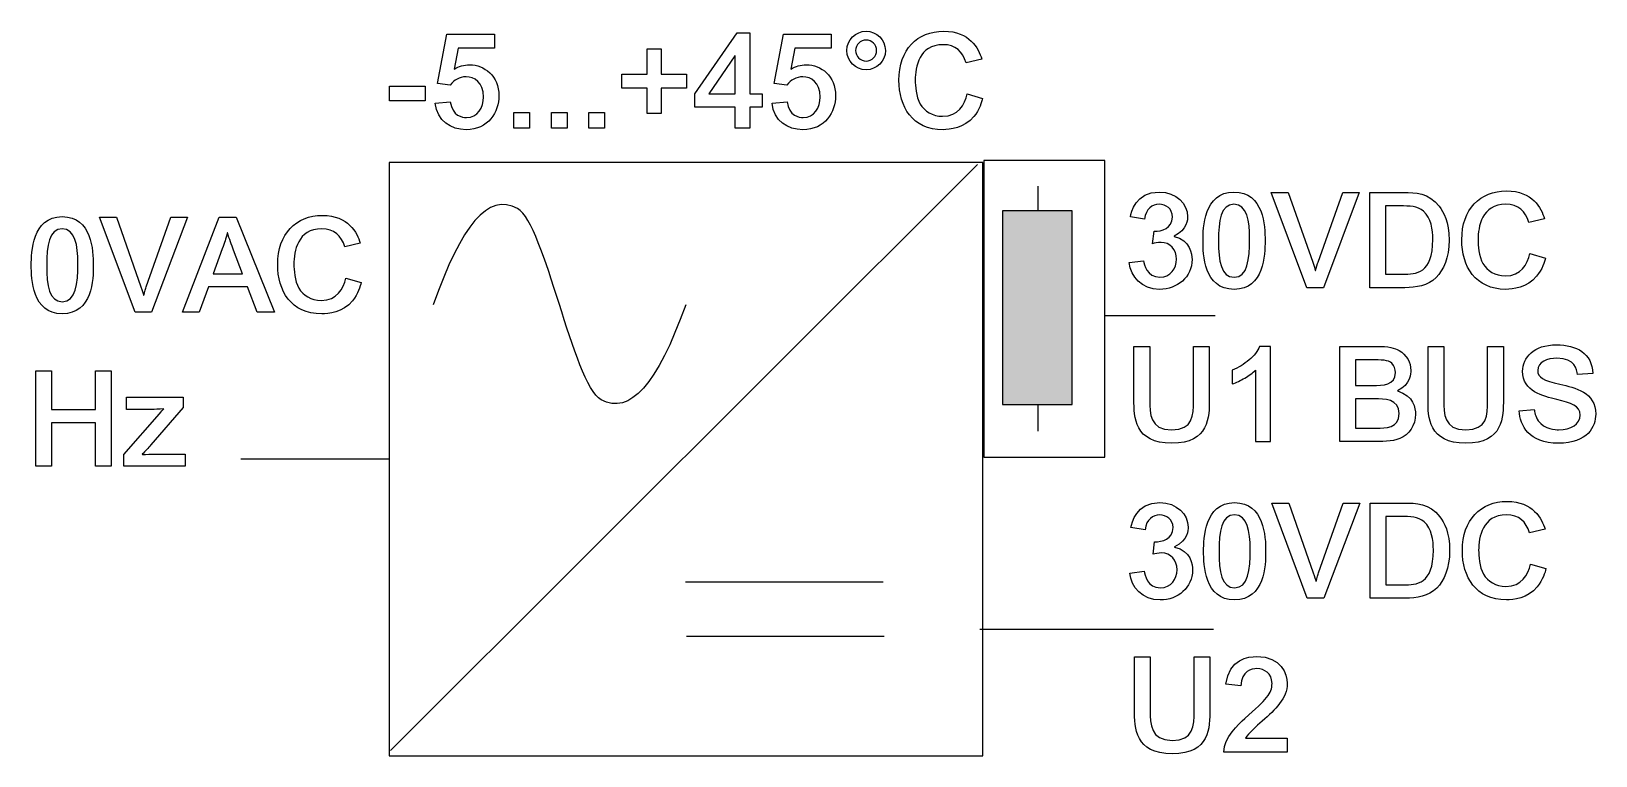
# Model space of a CAD drawing. Header units: millimetres. Extents: x 2151 to 5908, y -441 to 3322.
# Drawn here: x 3244.79 to 3269.67, y 2075.24 to 2086.77 of the extents above; entities that cross this region are included whole.
import ezdxf

# ---------------------------------------------------------------- set-up
doc = ezdxf.new("R2010")
doc.units = ezdxf.units.MM
doc.layers.add('Beschriftung', color=7, linetype='Continuous')

# ---------------------------------------------------------------- blocks, each defined once
blk = doc.blocks.new('STC-0960.01')
at = {"layer": 'Beschriftung'}
h = blk.add_hatch(color=256, dxfattribs=at)
h.dxf.hatch_style = 1
edge = h.paths.add_edge_path()
edge.add_spline(control_points=[(58.218, 48.3), (58.218, 48.3), (58.218, 45.214), (58.218, 45.214), (58.218, 45.214), (58.218, 45.214), (59.325, 45.214), (59.325, 45.214)], knot_values=[0.4, 0.4, 0.4, 0.4, 0.799994, 0.799994, 0.799994, 0.800094, 0.999994, 0.999994, 0.999994, 0.999994], degree=3, periodic=0)
edge.add_spline(control_points=[(59.325, 45.214), (59.325, 45.214), (59.325, 48.3), (59.325, 48.3)], knot_values=[0.2, 0.2, 0.2, 0.2, 0.399998, 0.399998, 0.399998, 0.399998], degree=3, periodic=0)
edge.add_spline(control_points=[(59.325, 48.3), (59.325, 48.3), (58.218, 48.3), (58.218, 48.3)], knot_values=[0.000002, 0.000002, 0.000002, 0.000002, 0.199998, 0.199998, 0.199998, 0.199998], degree=3, periodic=0)
for points, knots in [([(49.199, 50.009), (49.231, 49.731), (49.447, 49.589), (49.688, 49.589), (49.688, 49.589), (50.043, 49.589), (50.211, 49.873), (50.211, 50.127), (50.211, 50.127), (50.211, 50.445), (49.978, 50.622), (49.745, 50.622), (49.745, 50.622), (49.654, 50.622), (49.576, 50.599), (49.497, 50.55), (49.497, 50.55), (49.497, 50.55), (49.563, 50.887), (49.563, 50.887), (49.563, 50.887), (49.563, 50.887), (50.141, 50.887), (50.141, 50.887), (50.141, 50.887), (50.141, 50.887), (50.141, 51.109), (50.141, 51.109), (50.141, 51.109), (50.141, 51.109), (49.381, 51.109), (49.381, 51.109), (49.381, 51.109), (49.381, 51.109), (49.233, 50.326), (49.233, 50.326), (49.233, 50.326), (49.233, 50.326), (49.436, 50.299), (49.436, 50.299), (49.436, 50.299), (49.497, 50.381), (49.584, 50.43), (49.688, 50.43), (49.688, 50.43), (49.821, 50.43), (49.965, 50.345), (49.965, 50.108), (49.965, 50.108), (49.965, 49.945), (49.874, 49.782), (49.694, 49.782), (49.694, 49.782), (49.631, 49.782), (49.47, 49.808), (49.438, 50.032), (49.438, 50.032), (49.438, 50.032), (49.199, 50.009), (49.199, 50.009)], [0, 0, 0, 0, 0.0625, 0.0625, 0.0625, 0.0625, 0.125, 0.125, 0.125, 0.125, 0.1875, 0.1875, 0.1875, 0.1875, 0.25, 0.25, 0.25, 0.25, 0.3125, 0.3125, 0.3125, 0.3125, 0.375, 0.375, 0.375, 0.375, 0.4375, 0.4375, 0.4375, 0.4375, 0.5, 0.5, 0.5, 0.5, 0.5625, 0.5625, 0.5625, 0.5625, 0.625, 0.625, 0.625, 0.625, 0.6875, 0.6875, 0.6875, 0.6875, 0.75, 0.75, 0.75, 0.75, 0.8125, 0.8125, 0.8125, 0.8125, 0.875, 0.875, 0.875, 0.875, 1, 1, 1, 1]), ([(53.966, 49.615), (53.966, 49.615), (54.201, 49.615), (54.201, 49.615), (54.201, 49.615), (54.201, 49.615), (54.201, 49.947), (54.201, 49.947), (54.201, 49.947), (54.201, 49.947), (54.395, 49.947), (54.395, 49.947), (54.395, 49.947), (54.395, 49.947), (54.395, 50.161), (54.395, 50.161), (54.395, 50.161), (54.395, 50.161), (54.201, 50.161), (54.201, 50.161), (54.201, 50.161), (54.201, 50.161), (54.201, 51.131), (54.201, 51.131), (54.201, 51.131), (54.201, 51.131), (54.002, 51.131), (54.002, 51.131), (54.002, 51.131), (54.002, 51.131), (53.326, 50.161), (53.326, 50.161), (53.326, 50.161), (53.326, 50.161), (53.326, 49.947), (53.326, 49.947), (53.326, 49.947), (53.326, 49.947), (53.966, 49.947), (53.966, 49.947), (53.966, 49.947), (53.966, 49.947), (53.966, 49.615), (53.966, 49.615)], [0, 0, 0, 0, 0.083333, 0.083333, 0.083333, 0.083333, 0.166667, 0.166667, 0.166667, 0.166667, 0.25, 0.25, 0.25, 0.25, 0.333333, 0.333333, 0.333333, 0.333333, 0.416667, 0.416667, 0.416667, 0.416667, 0.5, 0.5, 0.5, 0.5, 0.583333, 0.583333, 0.583333, 0.583333, 0.666667, 0.666667, 0.666667, 0.666667, 0.75, 0.75, 0.75, 0.75, 0.833333, 0.833333, 0.833333, 0.833333, 1, 1, 1, 1]), ([(54.554, 50.009), (54.586, 49.731), (54.802, 49.589), (55.043, 49.589), (55.043, 49.589), (55.399, 49.589), (55.566, 49.873), (55.566, 50.127), (55.566, 50.127), (55.566, 50.445), (55.333, 50.622), (55.1, 50.622), (55.1, 50.622), (55.009, 50.622), (54.931, 50.599), (54.853, 50.55), (54.853, 50.55), (54.853, 50.55), (54.918, 50.887), (54.918, 50.887), (54.918, 50.887), (54.918, 50.887), (55.496, 50.887), (55.496, 50.887), (55.496, 50.887), (55.496, 50.887), (55.496, 51.109), (55.496, 51.109), (55.496, 51.109), (55.496, 51.109), (54.736, 51.109), (54.736, 51.109), (54.736, 51.109), (54.736, 51.109), (54.588, 50.326), (54.588, 50.326), (54.588, 50.326), (54.588, 50.326), (54.791, 50.299), (54.791, 50.299), (54.791, 50.299), (54.853, 50.381), (54.939, 50.43), (55.043, 50.43), (55.043, 50.43), (55.176, 50.43), (55.32, 50.345), (55.32, 50.108), (55.32, 50.108), (55.32, 49.945), (55.229, 49.782), (55.049, 49.782), (55.049, 49.782), (54.986, 49.782), (54.825, 49.808), (54.793, 50.032), (54.793, 50.032), (54.793, 50.032), (54.554, 50.009), (54.554, 50.009)], [0, 0, 0, 0, 0.0625, 0.0625, 0.0625, 0.0625, 0.125, 0.125, 0.125, 0.125, 0.1875, 0.1875, 0.1875, 0.1875, 0.25, 0.25, 0.25, 0.25, 0.3125, 0.3125, 0.3125, 0.3125, 0.375, 0.375, 0.375, 0.375, 0.4375, 0.4375, 0.4375, 0.4375, 0.5, 0.5, 0.5, 0.5, 0.5625, 0.5625, 0.5625, 0.5625, 0.625, 0.625, 0.625, 0.625, 0.6875, 0.6875, 0.6875, 0.6875, 0.75, 0.75, 0.75, 0.75, 0.8125, 0.8125, 0.8125, 0.8125, 0.875, 0.875, 0.875, 0.875, 1, 1, 1, 1]), ([(56.051, 51.156), (55.883, 51.156), (55.744, 51.02), (55.744, 50.849), (55.744, 50.849), (55.744, 50.68), (55.881, 50.542), (56.051, 50.542), (56.051, 50.542), (56.22, 50.542), (56.357, 50.68), (56.357, 50.849), (56.357, 50.849), (56.357, 51.02), (56.218, 51.156), (56.051, 51.156)], [0, 0, 0, 0, 0.2, 0.2, 0.2, 0.2, 0.4, 0.4, 0.4, 0.4, 0.6, 0.6, 0.6, 0.6, 1, 1, 1, 1]), ([(56.051, 51.016), (56.142, 51.016), (56.218, 50.942), (56.218, 50.849), (56.218, 50.849), (56.218, 50.758), (56.144, 50.682), (56.051, 50.682), (56.051, 50.682), (55.957, 50.682), (55.883, 50.758), (55.883, 50.849), (55.883, 50.849), (55.883, 50.942), (55.96, 51.016), (56.051, 51.016)], [0, 0, 0, 0, 0.2, 0.2, 0.2, 0.2, 0.4, 0.4, 0.4, 0.4, 0.6, 0.6, 0.6, 0.6, 1, 1, 1, 1]), ([(57.888, 50.713), (57.837, 50.883), (57.699, 51.156), (57.285, 51.156), (57.285, 51.156), (56.865, 51.156), (56.573, 50.866), (56.573, 50.375), (56.573, 50.375), (56.573, 49.956), (56.785, 49.589), (57.274, 49.589), (57.274, 49.589), (57.378, 49.589), (57.613, 49.613), (57.763, 49.797), (57.763, 49.797), (57.854, 49.907), (57.888, 50.03), (57.903, 50.087), (57.903, 50.087), (57.903, 50.087), (57.657, 50.159), (57.657, 50.159), (57.657, 50.159), (57.619, 49.988), (57.515, 49.803), (57.266, 49.803), (57.266, 49.803), (57.103, 49.803), (56.978, 49.884), (56.91, 49.998), (56.91, 49.998), (56.842, 50.117), (56.832, 50.292), (56.832, 50.379), (56.832, 50.379), (56.832, 50.584), (56.889, 50.942), (57.274, 50.942), (57.274, 50.942), (57.473, 50.942), (57.587, 50.832), (57.64, 50.654), (57.64, 50.654), (57.64, 50.654), (57.888, 50.713), (57.888, 50.713)], [0, 0, 0, 0, 0.076923, 0.076923, 0.076923, 0.076923, 0.153846, 0.153846, 0.153846, 0.153846, 0.230769, 0.230769, 0.230769, 0.230769, 0.307692, 0.307692, 0.307692, 0.307692, 0.384615, 0.384615, 0.384615, 0.384615, 0.461538, 0.461538, 0.461538, 0.461538, 0.538462, 0.538462, 0.538462, 0.538462, 0.615385, 0.615385, 0.615385, 0.615385, 0.692308, 0.692308, 0.692308, 0.692308, 0.769231, 0.769231, 0.769231, 0.769231, 0.846154, 0.846154, 0.846154, 0.846154, 1, 1, 1, 1]), ([(52.569, 49.848), (52.569, 49.848), (52.789, 49.848), (52.789, 49.848), (52.789, 49.848), (52.789, 49.848), (52.789, 50.252), (52.789, 50.252), (52.789, 50.252), (52.789, 50.252), (53.193, 50.252), (53.193, 50.252), (53.193, 50.252), (53.193, 50.252), (53.193, 50.472), (53.193, 50.472), (53.193, 50.472), (53.193, 50.472), (52.789, 50.472), (52.789, 50.472), (52.789, 50.472), (52.789, 50.472), (52.789, 50.876), (52.789, 50.876), (52.789, 50.876), (52.789, 50.876), (52.569, 50.876), (52.569, 50.876), (52.569, 50.876), (52.569, 50.876), (52.569, 50.472), (52.569, 50.472), (52.569, 50.472), (52.569, 50.472), (52.164, 50.472), (52.164, 50.472), (52.164, 50.472), (52.164, 50.472), (52.164, 50.252), (52.164, 50.252), (52.164, 50.252), (52.164, 50.252), (52.569, 50.252), (52.569, 50.252), (52.569, 50.252), (52.569, 50.252), (52.569, 49.848), (52.569, 49.848)], [0, 0, 0, 0, 0.076923, 0.076923, 0.076923, 0.076923, 0.153846, 0.153846, 0.153846, 0.153846, 0.230769, 0.230769, 0.230769, 0.230769, 0.307692, 0.307692, 0.307692, 0.307692, 0.384615, 0.384615, 0.384615, 0.384615, 0.461538, 0.461538, 0.461538, 0.461538, 0.538462, 0.538462, 0.538462, 0.538462, 0.615385, 0.615385, 0.615385, 0.615385, 0.692308, 0.692308, 0.692308, 0.692308, 0.769231, 0.769231, 0.769231, 0.769231, 0.846154, 0.846154, 0.846154, 0.846154, 1, 1, 1, 1]), ([(53.551, 50.161), (53.551, 50.161), (53.961, 50.763), (53.961, 50.763), (53.961, 50.763), (53.961, 50.763), (53.966, 50.763), (53.966, 50.763), (53.966, 50.763), (53.966, 50.763), (53.966, 50.161), (53.966, 50.161), (53.966, 50.161), (53.966, 50.161), (53.551, 50.161), (53.551, 50.161)], [0, 0, 0, 0, 0.2, 0.2, 0.2, 0.2, 0.4, 0.4, 0.4, 0.4, 0.6, 0.6, 0.6, 0.6, 1, 1, 1, 1]), ([(48.471, 50.047), (48.471, 50.047), (49.04, 50.047), (49.04, 50.047), (49.04, 50.047), (49.04, 50.047), (49.04, 50.282), (49.04, 50.282), (49.04, 50.282), (49.04, 50.282), (48.471, 50.282), (48.471, 50.282), (48.471, 50.282), (48.471, 50.282), (48.471, 50.047), (48.471, 50.047)], [0, 0, 0, 0, 0.2, 0.2, 0.2, 0.2, 0.4, 0.4, 0.4, 0.4, 0.6, 0.6, 0.6, 0.6, 1, 1, 1, 1]), ([(50.45, 49.615), (50.45, 49.615), (50.7, 49.615), (50.7, 49.615), (50.7, 49.615), (50.7, 49.615), (50.7, 49.865), (50.7, 49.865), (50.7, 49.865), (50.7, 49.865), (50.45, 49.865), (50.45, 49.865), (50.45, 49.865), (50.45, 49.865), (50.45, 49.615), (50.45, 49.615)], [0, 0, 0, 0, 0.2, 0.2, 0.2, 0.2, 0.4, 0.4, 0.4, 0.4, 0.6, 0.6, 0.6, 0.6, 1, 1, 1, 1]), ([(51.045, 49.615), (51.045, 49.615), (51.294, 49.615), (51.294, 49.615), (51.294, 49.615), (51.294, 49.615), (51.294, 49.865), (51.294, 49.865), (51.294, 49.865), (51.294, 49.865), (51.045, 49.865), (51.045, 49.865), (51.045, 49.865), (51.045, 49.865), (51.045, 49.615), (51.045, 49.615)], [0, 0, 0, 0, 0.2, 0.2, 0.2, 0.2, 0.4, 0.4, 0.4, 0.4, 0.6, 0.6, 0.6, 0.6, 1, 1, 1, 1]), ([(51.639, 49.615), (51.639, 49.615), (51.889, 49.615), (51.889, 49.615), (51.889, 49.615), (51.889, 49.615), (51.889, 49.865), (51.889, 49.865), (51.889, 49.865), (51.889, 49.865), (51.639, 49.865), (51.639, 49.865), (51.639, 49.865), (51.639, 49.865), (51.639, 49.615), (51.639, 49.615)], [0, 0, 0, 0, 0.2, 0.2, 0.2, 0.2, 0.4, 0.4, 0.4, 0.4, 0.6, 0.6, 0.6, 0.6, 1, 1, 1, 1]), ([(48.468, 49.067), (48.468, 49.067), (57.907, 49.067), (57.907, 49.067), (57.907, 49.067), (57.907, 49.067), (57.907, 39.628), (57.907, 39.628), (57.907, 39.628), (57.907, 39.628), (48.468, 39.628), (48.468, 39.628), (48.468, 39.628), (48.468, 39.628), (48.468, 49.067), (48.468, 49.067)], [0, 0, 0, 0, 0.2, 0.2, 0.2, 0.2, 0.4, 0.4, 0.4, 0.4, 0.6, 0.6, 0.6, 0.6, 1, 1, 1, 1]), ([(57.924, 49.1), (57.924, 49.1), (59.848, 49.1), (59.848, 49.1), (59.848, 49.1), (59.848, 49.1), (59.848, 44.38), (59.848, 44.38), (59.848, 44.38), (59.848, 44.38), (57.924, 44.38), (57.924, 44.38), (57.924, 44.38), (57.924, 44.38), (57.924, 49.1), (57.924, 49.1)], [0, 0, 0, 0, 0.2, 0.2, 0.2, 0.2, 0.4, 0.4, 0.4, 0.4, 0.6, 0.6, 0.6, 0.6, 1, 1, 1, 1]), ([(53.181, 46.8), (52.725, 45.529), (52.294, 45.049), (51.838, 45.289), (51.838, 45.289), (51.382, 45.565), (50.95, 48.083), (50.507, 48.335), (50.507, 48.335), (50.039, 48.587), (49.619, 48.083), (49.163, 46.8)], [0, 0, 0, 0, 0.25, 0.25, 0.25, 0.25, 0.5, 0.5, 0.5, 0.5, 1, 1, 1, 1]), ([(60.234, 47.477), (60.257, 47.246), (60.433, 47.049), (60.718, 47.049), (60.718, 47.049), (60.998, 47.049), (61.233, 47.242), (61.233, 47.526), (61.233, 47.526), (61.233, 47.604), (61.207, 47.835), (60.947, 47.89), (60.947, 47.89), (60.947, 47.89), (60.947, 47.894), (60.947, 47.894), (60.947, 47.894), (61.161, 48), (61.163, 48.165), (61.163, 48.205), (61.163, 48.205), (61.163, 48.41), (60.983, 48.597), (60.712, 48.597), (60.712, 48.597), (60.329, 48.597), (60.268, 48.273), (60.253, 48.203), (60.253, 48.203), (60.253, 48.203), (60.477, 48.163), (60.477, 48.163), (60.477, 48.163), (60.5, 48.334), (60.602, 48.402), (60.71, 48.402), (60.71, 48.402), (60.818, 48.402), (60.922, 48.334), (60.922, 48.199), (60.922, 48.199), (60.922, 48.017), (60.748, 47.968), (60.63, 47.974), (60.63, 47.974), (60.63, 47.974), (60.604, 47.775), (60.604, 47.775), (60.604, 47.775), (60.636, 47.784), (60.682, 47.796), (60.742, 47.796), (60.742, 47.796), (60.881, 47.796), (60.987, 47.682), (60.987, 47.528), (60.987, 47.528), (60.987, 47.384), (60.89, 47.242), (60.723, 47.242), (60.723, 47.242), (60.509, 47.242), (60.473, 47.452), (60.464, 47.504), (60.464, 47.504), (60.464, 47.504), (60.234, 47.477), (60.234, 47.477)], [0, 0, 0, 0, 0.055556, 0.055556, 0.055556, 0.055556, 0.111111, 0.111111, 0.111111, 0.111111, 0.166667, 0.166667, 0.166667, 0.166667, 0.222222, 0.222222, 0.222222, 0.222222, 0.277778, 0.277778, 0.277778, 0.277778, 0.333333, 0.333333, 0.333333, 0.333333, 0.388889, 0.388889, 0.388889, 0.388889, 0.444444, 0.444444, 0.444444, 0.444444, 0.5, 0.5, 0.5, 0.5, 0.555556, 0.555556, 0.555556, 0.555556, 0.611111, 0.611111, 0.611111, 0.611111, 0.666667, 0.666667, 0.666667, 0.666667, 0.722222, 0.722222, 0.722222, 0.722222, 0.777778, 0.777778, 0.777778, 0.777778, 0.833333, 0.833333, 0.833333, 0.833333, 0.888889, 0.888889, 0.888889, 0.888889, 1, 1, 1, 1]), ([(61.408, 47.824), (61.408, 47.608), (61.421, 47.049), (61.902, 47.049), (61.902, 47.049), (62.378, 47.049), (62.395, 47.604), (62.395, 47.822), (62.395, 47.822), (62.395, 48.055), (62.374, 48.597), (61.9, 48.597), (61.9, 48.597), (61.419, 48.597), (61.408, 48.023), (61.408, 47.824)], [0, 0, 0, 0, 0.2, 0.2, 0.2, 0.2, 0.4, 0.4, 0.4, 0.4, 0.6, 0.6, 0.6, 0.6, 1, 1, 1, 1]), ([(63.891, 48.59), (63.891, 48.59), (63.629, 48.59), (63.629, 48.59), (63.629, 48.59), (63.629, 48.59), (63.237, 47.479), (63.237, 47.479), (63.237, 47.479), (63.231, 47.462), (63.208, 47.396), (63.197, 47.348), (63.197, 47.348), (63.197, 47.348), (63.193, 47.348), (63.193, 47.348), (63.193, 47.348), (63.184, 47.388), (63.178, 47.409), (63.153, 47.479), (63.153, 47.479), (63.153, 47.479), (62.763, 48.59), (62.763, 48.59), (62.763, 48.59), (62.763, 48.59), (62.492, 48.59), (62.492, 48.59), (62.492, 48.59), (62.492, 48.59), (63.057, 47.075), (63.057, 47.075), (63.057, 47.075), (63.057, 47.075), (63.322, 47.075), (63.322, 47.075), (63.322, 47.075), (63.322, 47.075), (63.891, 48.59), (63.891, 48.59)], [0, 0, 0, 0, 0.090909, 0.090909, 0.090909, 0.090909, 0.181818, 0.181818, 0.181818, 0.181818, 0.272727, 0.272727, 0.272727, 0.272727, 0.363636, 0.363636, 0.363636, 0.363636, 0.454545, 0.454545, 0.454545, 0.454545, 0.545455, 0.545455, 0.545455, 0.545455, 0.636364, 0.636364, 0.636364, 0.636364, 0.727273, 0.727273, 0.727273, 0.727273, 0.818182, 0.818182, 0.818182, 0.818182, 1, 1, 1, 1]), ([(64.059, 47.075), (64.059, 47.075), (64.619, 47.075), (64.619, 47.075), (64.619, 47.075), (64.791, 47.075), (64.988, 47.106), (65.115, 47.236), (65.115, 47.236), (65.235, 47.358), (65.32, 47.549), (65.32, 47.832), (65.32, 47.832), (65.32, 48.129), (65.235, 48.277), (65.163, 48.372), (65.163, 48.372), (65, 48.586), (64.785, 48.59), (64.598, 48.59), (64.598, 48.59), (64.598, 48.59), (64.059, 48.59), (64.059, 48.59), (64.059, 48.59), (64.059, 48.59), (64.059, 47.075), (64.059, 47.075)], [0, 0, 0, 0, 0.125, 0.125, 0.125, 0.125, 0.25, 0.25, 0.25, 0.25, 0.375, 0.375, 0.375, 0.375, 0.5, 0.5, 0.5, 0.5, 0.625, 0.625, 0.625, 0.625, 0.75, 0.75, 0.75, 0.75, 1, 1, 1, 1]), ([(66.838, 48.173), (66.787, 48.343), (66.649, 48.616), (66.234, 48.616), (66.234, 48.616), (65.815, 48.616), (65.523, 48.326), (65.523, 47.835), (65.523, 47.835), (65.523, 47.416), (65.735, 47.049), (66.224, 47.049), (66.224, 47.049), (66.328, 47.049), (66.563, 47.072), (66.713, 47.257), (66.713, 47.257), (66.804, 47.367), (66.838, 47.49), (66.853, 47.547), (66.853, 47.547), (66.853, 47.547), (66.607, 47.619), (66.607, 47.619), (66.607, 47.619), (66.569, 47.447), (66.465, 47.263), (66.215, 47.263), (66.215, 47.263), (66.052, 47.263), (65.928, 47.344), (65.86, 47.458), (65.86, 47.458), (65.792, 47.576), (65.782, 47.752), (65.782, 47.839), (65.782, 47.839), (65.782, 48.044), (65.839, 48.402), (66.224, 48.402), (66.224, 48.402), (66.423, 48.402), (66.537, 48.292), (66.59, 48.114), (66.59, 48.114), (66.59, 48.114), (66.838, 48.173), (66.838, 48.173)], [0, 0, 0, 0, 0.076923, 0.076923, 0.076923, 0.076923, 0.153846, 0.153846, 0.153846, 0.153846, 0.230769, 0.230769, 0.230769, 0.230769, 0.307692, 0.307692, 0.307692, 0.307692, 0.384615, 0.384615, 0.384615, 0.384615, 0.461538, 0.461538, 0.461538, 0.461538, 0.538462, 0.538462, 0.538462, 0.538462, 0.615385, 0.615385, 0.615385, 0.615385, 0.692308, 0.692308, 0.692308, 0.692308, 0.769231, 0.769231, 0.769231, 0.769231, 0.846154, 0.846154, 0.846154, 0.846154, 1, 1, 1, 1]), ([(58.218, 48.3), (58.218, 48.3), (59.325, 48.3), (59.325, 48.3), (59.325, 48.3), (59.325, 48.3), (59.325, 45.214), (59.325, 45.214), (59.325, 45.214), (59.325, 45.214), (58.218, 45.214), (58.218, 45.214), (58.218, 45.214), (58.218, 45.214), (58.218, 48.3), (58.218, 48.3)], [0, 0, 0, 0, 0.2, 0.2, 0.2, 0.2, 0.4, 0.4, 0.4, 0.4, 0.6, 0.6, 0.6, 0.6, 1, 1, 1, 1]), ([(61.654, 47.82), (61.654, 48.135), (61.692, 48.402), (61.9, 48.402), (61.9, 48.402), (62.107, 48.402), (62.149, 48.133), (62.149, 47.858), (62.149, 47.858), (62.149, 47.526), (62.12, 47.242), (61.902, 47.242), (61.902, 47.242), (61.694, 47.242), (61.654, 47.5), (61.654, 47.82)], [0, 0, 0, 0, 0.2, 0.2, 0.2, 0.2, 0.4, 0.4, 0.4, 0.4, 0.6, 0.6, 0.6, 0.6, 1, 1, 1, 1]), ([(64.308, 48.376), (64.308, 48.376), (64.541, 48.376), (64.541, 48.376), (64.541, 48.376), (64.696, 48.376), (64.816, 48.376), (64.914, 48.292), (64.914, 48.292), (65.039, 48.182), (65.062, 47.998), (65.062, 47.843), (65.062, 47.843), (65.062, 47.295), (64.793, 47.289), (64.588, 47.289), (64.588, 47.289), (64.588, 47.289), (64.308, 47.289), (64.308, 47.289), (64.308, 47.289), (64.308, 47.289), (64.308, 48.376), (64.308, 48.376)], [0, 0, 0, 0, 0.142857, 0.142857, 0.142857, 0.142857, 0.285714, 0.285714, 0.285714, 0.285714, 0.428571, 0.428571, 0.428571, 0.428571, 0.571429, 0.571429, 0.571429, 0.571429, 0.714286, 0.714286, 0.714286, 0.714286, 1, 1, 1, 1]), ([(42.775, 47.434), (42.775, 47.218), (42.787, 46.659), (43.268, 46.659), (43.268, 46.659), (43.744, 46.659), (43.761, 47.213), (43.761, 47.432), (43.761, 47.432), (43.761, 47.664), (43.74, 48.206), (43.266, 48.206), (43.266, 48.206), (42.785, 48.206), (42.775, 47.633), (42.775, 47.434)], [0, 0, 0, 0, 0.2, 0.2, 0.2, 0.2, 0.4, 0.4, 0.4, 0.4, 0.6, 0.6, 0.6, 0.6, 1, 1, 1, 1]), ([(45.258, 48.2), (45.258, 48.2), (44.995, 48.2), (44.995, 48.2), (44.995, 48.2), (44.995, 48.2), (44.604, 47.089), (44.604, 47.089), (44.604, 47.089), (44.597, 47.072), (44.574, 47.006), (44.563, 46.957), (44.563, 46.957), (44.563, 46.957), (44.559, 46.957), (44.559, 46.957), (44.559, 46.957), (44.551, 46.998), (44.544, 47.019), (44.519, 47.089), (44.519, 47.089), (44.519, 47.089), (44.129, 48.2), (44.129, 48.2), (44.129, 48.2), (44.129, 48.2), (43.859, 48.2), (43.859, 48.2), (43.859, 48.2), (43.859, 48.2), (44.424, 46.684), (44.424, 46.684), (44.424, 46.684), (44.424, 46.684), (44.688, 46.684), (44.688, 46.684), (44.688, 46.684), (44.688, 46.684), (45.258, 48.2), (45.258, 48.2)], [0, 0, 0, 0, 0.090909, 0.090909, 0.090909, 0.090909, 0.181818, 0.181818, 0.181818, 0.181818, 0.272727, 0.272727, 0.272727, 0.272727, 0.363636, 0.363636, 0.363636, 0.363636, 0.454545, 0.454545, 0.454545, 0.454545, 0.545455, 0.545455, 0.545455, 0.545455, 0.636364, 0.636364, 0.636364, 0.636364, 0.727273, 0.727273, 0.727273, 0.727273, 0.818182, 0.818182, 0.818182, 0.818182, 1, 1, 1, 1]), ([(45.179, 46.684), (45.179, 46.684), (45.444, 46.684), (45.444, 46.684), (45.444, 46.684), (45.444, 46.684), (45.592, 47.089), (45.592, 47.089), (45.592, 47.089), (45.592, 47.089), (46.212, 47.089), (46.212, 47.089), (46.212, 47.089), (46.212, 47.089), (46.367, 46.684), (46.367, 46.684), (46.367, 46.684), (46.367, 46.684), (46.644, 46.684), (46.644, 46.684), (46.644, 46.684), (46.644, 46.684), (46.032, 48.2), (46.032, 48.2), (46.032, 48.2), (46.032, 48.2), (45.764, 48.2), (45.764, 48.2), (45.764, 48.2), (45.764, 48.2), (45.179, 46.684), (45.179, 46.684)], [0, 0, 0, 0, 0.111111, 0.111111, 0.111111, 0.111111, 0.222222, 0.222222, 0.222222, 0.222222, 0.333333, 0.333333, 0.333333, 0.333333, 0.444444, 0.444444, 0.444444, 0.444444, 0.555556, 0.555556, 0.555556, 0.555556, 0.666667, 0.666667, 0.666667, 0.666667, 0.777778, 0.777778, 0.777778, 0.777778, 1, 1, 1, 1]), ([(48.007, 47.783), (47.956, 47.952), (47.819, 48.225), (47.404, 48.225), (47.404, 48.225), (46.985, 48.225), (46.693, 47.935), (46.693, 47.444), (46.693, 47.444), (46.693, 47.025), (46.904, 46.659), (47.393, 46.659), (47.393, 46.659), (47.497, 46.659), (47.732, 46.682), (47.882, 46.866), (47.882, 46.866), (47.973, 46.977), (48.007, 47.099), (48.022, 47.156), (48.022, 47.156), (48.022, 47.156), (47.777, 47.228), (47.777, 47.228), (47.777, 47.228), (47.738, 47.057), (47.635, 46.873), (47.385, 46.873), (47.385, 46.873), (47.222, 46.873), (47.097, 46.953), (47.029, 47.068), (47.029, 47.068), (46.962, 47.186), (46.951, 47.362), (46.951, 47.448), (46.951, 47.448), (46.951, 47.654), (47.008, 48.012), (47.393, 48.012), (47.393, 48.012), (47.592, 48.012), (47.707, 47.901), (47.76, 47.724), (47.76, 47.724), (47.76, 47.724), (48.007, 47.783), (48.007, 47.783)], [0, 0, 0, 0, 0.076923, 0.076923, 0.076923, 0.076923, 0.153846, 0.153846, 0.153846, 0.153846, 0.230769, 0.230769, 0.230769, 0.230769, 0.307692, 0.307692, 0.307692, 0.307692, 0.384615, 0.384615, 0.384615, 0.384615, 0.461538, 0.461538, 0.461538, 0.461538, 0.538462, 0.538462, 0.538462, 0.538462, 0.615385, 0.615385, 0.615385, 0.615385, 0.692308, 0.692308, 0.692308, 0.692308, 0.769231, 0.769231, 0.769231, 0.769231, 0.846154, 0.846154, 0.846154, 0.846154, 1, 1, 1, 1]), ([(43.02, 47.429), (43.02, 47.745), (43.058, 48.012), (43.266, 48.012), (43.266, 48.012), (43.473, 48.012), (43.516, 47.743), (43.516, 47.468), (43.516, 47.468), (43.516, 47.135), (43.486, 46.852), (43.268, 46.852), (43.268, 46.852), (43.061, 46.852), (43.02, 47.11), (43.02, 47.429)], [0, 0, 0, 0, 0.2, 0.2, 0.2, 0.2, 0.4, 0.4, 0.4, 0.4, 0.6, 0.6, 0.6, 0.6, 1, 1, 1, 1]), ([(45.812, 47.694), (45.85, 47.796), (45.867, 47.844), (45.891, 47.95), (45.891, 47.95), (45.891, 47.95), (45.895, 47.95), (45.895, 47.95), (45.895, 47.95), (45.926, 47.849), (45.958, 47.76), (45.992, 47.671), (45.992, 47.671), (45.992, 47.671), (46.132, 47.296), (46.132, 47.296), (46.132, 47.296), (46.132, 47.296), (45.666, 47.296), (45.666, 47.296), (45.666, 47.296), (45.666, 47.296), (45.812, 47.694), (45.812, 47.694)], [0, 0, 0, 0, 0.142857, 0.142857, 0.142857, 0.142857, 0.285714, 0.285714, 0.285714, 0.285714, 0.428571, 0.428571, 0.428571, 0.428571, 0.571429, 0.571429, 0.571429, 0.571429, 0.714286, 0.714286, 0.714286, 0.714286, 1, 1, 1, 1]), ([(60.31, 46.141), (60.31, 46.141), (60.31, 45.297), (60.31, 45.297), (60.31, 45.297), (60.31, 45.015), (60.314, 44.6), (60.911, 44.6), (60.911, 44.6), (61.508, 44.6), (61.508, 45.019), (61.508, 45.303), (61.508, 45.303), (61.508, 45.303), (61.508, 46.141), (61.508, 46.141), (61.508, 46.141), (61.508, 46.141), (61.258, 46.141), (61.258, 46.141), (61.258, 46.141), (61.258, 46.141), (61.258, 45.28), (61.258, 45.28), (61.258, 45.28), (61.258, 45.043), (61.25, 44.814), (60.909, 44.814), (60.909, 44.814), (60.56, 44.814), (60.56, 45.072), (60.56, 45.288), (60.56, 45.288), (60.56, 45.288), (60.56, 46.141), (60.56, 46.141), (60.56, 46.141), (60.56, 46.141), (60.31, 46.141), (60.31, 46.141)], [0, 0, 0, 0, 0.090909, 0.090909, 0.090909, 0.090909, 0.181818, 0.181818, 0.181818, 0.181818, 0.272727, 0.272727, 0.272727, 0.272727, 0.363636, 0.363636, 0.363636, 0.363636, 0.454545, 0.454545, 0.454545, 0.454545, 0.545455, 0.545455, 0.545455, 0.545455, 0.636364, 0.636364, 0.636364, 0.636364, 0.727273, 0.727273, 0.727273, 0.727273, 0.818182, 0.818182, 0.818182, 0.818182, 1, 1, 1, 1]), ([(62.48, 44.626), (62.48, 44.626), (62.245, 44.626), (62.245, 44.626), (62.245, 44.626), (62.245, 44.626), (62.245, 45.765), (62.245, 45.765), (62.245, 45.765), (62.198, 45.72), (62.14, 45.678), (62.072, 45.638), (62.072, 45.638), (62.005, 45.599), (61.939, 45.567), (61.874, 45.543), (61.874, 45.543), (61.874, 45.543), (61.874, 45.761), (61.874, 45.761), (61.874, 45.761), (61.973, 45.803), (62.062, 45.858), (62.141, 45.925), (62.141, 45.925), (62.221, 45.993), (62.276, 46.065), (62.307, 46.142), (62.307, 46.142), (62.307, 46.142), (62.48, 46.142), (62.48, 46.142), (62.48, 46.142), (62.48, 46.142), (62.48, 44.626), (62.48, 44.626)], [0, 0, 0, 0, 0.1, 0.1, 0.1, 0.1, 0.2, 0.2, 0.2, 0.2, 0.3, 0.3, 0.3, 0.3, 0.4, 0.4, 0.4, 0.4, 0.5, 0.5, 0.5, 0.5, 0.6, 0.6, 0.6, 0.6, 0.7, 0.7, 0.7, 0.7, 0.8, 0.8, 0.8, 0.8, 1, 1, 1, 1]), ([(63.584, 44.626), (63.584, 44.626), (64.133, 44.626), (64.133, 44.626), (64.133, 44.626), (64.213, 44.626), (64.425, 44.626), (64.539, 44.674), (64.539, 44.674), (64.683, 44.736), (64.787, 44.884), (64.787, 45.064), (64.787, 45.064), (64.787, 45.151), (64.759, 45.356), (64.501, 45.432), (64.501, 45.432), (64.713, 45.534), (64.713, 45.726), (64.713, 45.756), (64.713, 45.756), (64.713, 45.887), (64.641, 46.012), (64.526, 46.076), (64.526, 46.076), (64.452, 46.118), (64.363, 46.141), (64.169, 46.141), (64.169, 46.141), (64.169, 46.141), (63.584, 46.141), (63.584, 46.141), (63.584, 46.141), (63.584, 46.141), (63.584, 44.626), (63.584, 44.626)], [0, 0, 0, 0, 0.1, 0.1, 0.1, 0.1, 0.2, 0.2, 0.2, 0.2, 0.3, 0.3, 0.3, 0.3, 0.4, 0.4, 0.4, 0.4, 0.5, 0.5, 0.5, 0.5, 0.6, 0.6, 0.6, 0.6, 0.7, 0.7, 0.7, 0.7, 0.8, 0.8, 0.8, 0.8, 1, 1, 1, 1]), ([(64.986, 46.141), (64.986, 46.141), (64.986, 45.297), (64.986, 45.297), (64.986, 45.297), (64.986, 45.015), (64.99, 44.6), (65.587, 44.6), (65.587, 44.6), (66.184, 44.6), (66.184, 45.019), (66.184, 45.303), (66.184, 45.303), (66.184, 45.303), (66.184, 46.141), (66.184, 46.141), (66.184, 46.141), (66.184, 46.141), (65.934, 46.141), (65.934, 46.141), (65.934, 46.141), (65.934, 46.141), (65.934, 45.28), (65.934, 45.28), (65.934, 45.28), (65.934, 45.043), (65.926, 44.814), (65.585, 44.814), (65.585, 44.814), (65.235, 44.814), (65.235, 45.072), (65.235, 45.288), (65.235, 45.288), (65.235, 45.288), (65.235, 46.141), (65.235, 46.141), (65.235, 46.141), (65.235, 46.141), (64.986, 46.141), (64.986, 46.141)], [0, 0, 0, 0, 0.090909, 0.090909, 0.090909, 0.090909, 0.181818, 0.181818, 0.181818, 0.181818, 0.272727, 0.272727, 0.272727, 0.272727, 0.363636, 0.363636, 0.363636, 0.363636, 0.454545, 0.454545, 0.454545, 0.454545, 0.545455, 0.545455, 0.545455, 0.545455, 0.636364, 0.636364, 0.636364, 0.636364, 0.727273, 0.727273, 0.727273, 0.727273, 0.818182, 0.818182, 0.818182, 0.818182, 1, 1, 1, 1]), ([(66.434, 45.115), (66.45, 44.886), (66.588, 44.6), (67.058, 44.6), (67.058, 44.6), (67.526, 44.6), (67.653, 44.865), (67.653, 45.064), (67.653, 45.064), (67.653, 45.411), (67.323, 45.485), (67.083, 45.54), (67.083, 45.54), (66.821, 45.599), (66.73, 45.646), (66.73, 45.76), (66.73, 45.76), (66.73, 45.896), (66.884, 45.953), (67.037, 45.953), (67.037, 45.953), (67.329, 45.953), (67.352, 45.767), (67.361, 45.695), (67.361, 45.695), (67.361, 45.695), (67.608, 45.709), (67.608, 45.709), (67.608, 45.709), (67.596, 46.029), (67.346, 46.167), (67.03, 46.167), (67.03, 46.167), (66.666, 46.167), (66.491, 45.965), (66.491, 45.745), (66.491, 45.745), (66.491, 45.426), (66.817, 45.347), (67.035, 45.294), (67.035, 45.294), (67.261, 45.24), (67.405, 45.201), (67.405, 45.049), (67.405, 45.049), (67.405, 44.901), (67.261, 44.814), (67.062, 44.814), (67.062, 44.814), (67.02, 44.814), (66.838, 44.82), (66.738, 44.958), (66.738, 44.958), (66.69, 45.026), (66.679, 45.102), (66.675, 45.136), (66.675, 45.136), (66.675, 45.136), (66.434, 45.115), (66.434, 45.115)], [0, 0, 0, 0, 0.0625, 0.0625, 0.0625, 0.0625, 0.125, 0.125, 0.125, 0.125, 0.1875, 0.1875, 0.1875, 0.1875, 0.25, 0.25, 0.25, 0.25, 0.3125, 0.3125, 0.3125, 0.3125, 0.375, 0.375, 0.375, 0.375, 0.4375, 0.4375, 0.4375, 0.4375, 0.5, 0.5, 0.5, 0.5, 0.5625, 0.5625, 0.5625, 0.5625, 0.625, 0.625, 0.625, 0.625, 0.6875, 0.6875, 0.6875, 0.6875, 0.75, 0.75, 0.75, 0.75, 0.8125, 0.8125, 0.8125, 0.8125, 0.875, 0.875, 0.875, 0.875, 1, 1, 1, 1]), ([(63.834, 45.927), (63.834, 45.927), (64.078, 45.927), (64.078, 45.927), (64.078, 45.927), (64.245, 45.927), (64.355, 45.927), (64.41, 45.872), (64.41, 45.872), (64.45, 45.832), (64.469, 45.777), (64.469, 45.724), (64.469, 45.724), (64.469, 45.521), (64.27, 45.521), (64.103, 45.521), (64.103, 45.521), (64.103, 45.521), (63.834, 45.521), (63.834, 45.521), (63.834, 45.521), (63.834, 45.521), (63.834, 45.927), (63.834, 45.927)], [0, 0, 0, 0, 0.142857, 0.142857, 0.142857, 0.142857, 0.285714, 0.285714, 0.285714, 0.285714, 0.428571, 0.428571, 0.428571, 0.428571, 0.571429, 0.571429, 0.571429, 0.571429, 0.714286, 0.714286, 0.714286, 0.714286, 1, 1, 1, 1]), ([(42.845, 44.235), (42.845, 44.235), (43.094, 44.235), (43.094, 44.235), (43.094, 44.235), (43.094, 44.235), (43.094, 44.925), (43.094, 44.925), (43.094, 44.925), (43.094, 44.925), (43.795, 44.925), (43.795, 44.925), (43.795, 44.925), (43.795, 44.925), (43.795, 44.235), (43.795, 44.235), (43.795, 44.235), (43.795, 44.235), (44.045, 44.235), (44.045, 44.235), (44.045, 44.235), (44.045, 44.235), (44.045, 45.751), (44.045, 45.751), (44.045, 45.751), (44.045, 45.751), (43.795, 45.751), (43.795, 45.751), (43.795, 45.751), (43.795, 45.751), (43.795, 45.139), (43.795, 45.139), (43.795, 45.139), (43.795, 45.139), (43.094, 45.139), (43.094, 45.139), (43.094, 45.139), (43.094, 45.139), (43.094, 45.751), (43.094, 45.751), (43.094, 45.751), (43.094, 45.751), (42.845, 45.751), (42.845, 45.751), (42.845, 45.751), (42.845, 45.751), (42.845, 44.235), (42.845, 44.235)], [0, 0, 0, 0, 0.076923, 0.076923, 0.076923, 0.076923, 0.153846, 0.153846, 0.153846, 0.153846, 0.230769, 0.230769, 0.230769, 0.230769, 0.307692, 0.307692, 0.307692, 0.307692, 0.384615, 0.384615, 0.384615, 0.384615, 0.461538, 0.461538, 0.461538, 0.461538, 0.538462, 0.538462, 0.538462, 0.538462, 0.615385, 0.615385, 0.615385, 0.615385, 0.692308, 0.692308, 0.692308, 0.692308, 0.769231, 0.769231, 0.769231, 0.769231, 0.846154, 0.846154, 0.846154, 0.846154, 1, 1, 1, 1]), ([(44.246, 44.235), (44.246, 44.235), (45.222, 44.235), (45.222, 44.235), (45.222, 44.235), (45.222, 44.235), (45.222, 44.428), (45.222, 44.428), (45.222, 44.428), (45.222, 44.428), (44.741, 44.428), (44.741, 44.428), (44.741, 44.428), (44.673, 44.428), (44.61, 44.426), (44.544, 44.419), (44.544, 44.419), (44.544, 44.419), (44.54, 44.424), (44.54, 44.424), (44.54, 44.424), (44.587, 44.477), (44.635, 44.525), (44.678, 44.574), (44.678, 44.574), (44.678, 44.574), (45.19, 45.171), (45.19, 45.171), (45.19, 45.171), (45.19, 45.171), (45.19, 45.332), (45.19, 45.332), (45.19, 45.332), (45.19, 45.332), (44.288, 45.332), (44.288, 45.332), (44.288, 45.332), (44.288, 45.332), (44.288, 45.139), (44.288, 45.139), (44.288, 45.139), (44.288, 45.139), (44.707, 45.139), (44.707, 45.139), (44.707, 45.139), (44.722, 45.139), (44.807, 45.139), (44.881, 45.145), (44.881, 45.145), (44.86, 45.124), (44.851, 45.114), (44.811, 45.069), (44.811, 45.069), (44.811, 45.069), (44.246, 44.421), (44.246, 44.421), (44.246, 44.421), (44.246, 44.421), (44.246, 44.235), (44.246, 44.235)], [0, 0, 0, 0, 0.0625, 0.0625, 0.0625, 0.0625, 0.125, 0.125, 0.125, 0.125, 0.1875, 0.1875, 0.1875, 0.1875, 0.25, 0.25, 0.25, 0.25, 0.3125, 0.3125, 0.3125, 0.3125, 0.375, 0.375, 0.375, 0.375, 0.4375, 0.4375, 0.4375, 0.4375, 0.5, 0.5, 0.5, 0.5, 0.5625, 0.5625, 0.5625, 0.5625, 0.625, 0.625, 0.625, 0.625, 0.6875, 0.6875, 0.6875, 0.6875, 0.75, 0.75, 0.75, 0.75, 0.8125, 0.8125, 0.8125, 0.8125, 0.875, 0.875, 0.875, 0.875, 1, 1, 1, 1]), ([(63.834, 45.307), (63.834, 45.307), (64.135, 45.307), (64.135, 45.307), (64.135, 45.307), (64.289, 45.307), (64.528, 45.307), (64.528, 45.072), (64.528, 45.072), (64.528, 44.839), (64.306, 44.839), (64.167, 44.839), (64.167, 44.839), (64.167, 44.839), (63.834, 44.839), (63.834, 44.839), (63.834, 44.839), (63.834, 44.839), (63.834, 45.307), (63.834, 45.307)], [0, 0, 0, 0, 0.166667, 0.166667, 0.166667, 0.166667, 0.333333, 0.333333, 0.333333, 0.333333, 0.5, 0.5, 0.5, 0.5, 0.666667, 0.666667, 0.666667, 0.666667, 1, 1, 1, 1]), ([(60.243, 42.535), (60.266, 42.305), (60.442, 42.107), (60.727, 42.107), (60.727, 42.107), (61.007, 42.107), (61.242, 42.3), (61.242, 42.584), (61.242, 42.584), (61.242, 42.662), (61.216, 42.893), (60.956, 42.948), (60.956, 42.948), (60.956, 42.948), (60.956, 42.952), (60.956, 42.952), (60.956, 42.952), (61.17, 43.058), (61.172, 43.223), (61.172, 43.264), (61.172, 43.264), (61.172, 43.469), (60.992, 43.655), (60.721, 43.655), (60.721, 43.655), (60.338, 43.655), (60.277, 43.331), (60.262, 43.261), (60.262, 43.261), (60.262, 43.261), (60.486, 43.221), (60.486, 43.221), (60.486, 43.221), (60.509, 43.393), (60.611, 43.46), (60.719, 43.46), (60.719, 43.46), (60.827, 43.46), (60.931, 43.393), (60.931, 43.257), (60.931, 43.257), (60.931, 43.075), (60.757, 43.026), (60.639, 43.033), (60.639, 43.033), (60.639, 43.033), (60.613, 42.834), (60.613, 42.834), (60.613, 42.834), (60.645, 42.842), (60.691, 42.855), (60.751, 42.855), (60.751, 42.855), (60.89, 42.855), (60.996, 42.741), (60.996, 42.586), (60.996, 42.586), (60.996, 42.442), (60.899, 42.3), (60.732, 42.3), (60.732, 42.3), (60.518, 42.3), (60.482, 42.51), (60.473, 42.563), (60.473, 42.563), (60.473, 42.563), (60.243, 42.535), (60.243, 42.535)], [0, 0, 0, 0, 0.055556, 0.055556, 0.055556, 0.055556, 0.111111, 0.111111, 0.111111, 0.111111, 0.166667, 0.166667, 0.166667, 0.166667, 0.222222, 0.222222, 0.222222, 0.222222, 0.277778, 0.277778, 0.277778, 0.277778, 0.333333, 0.333333, 0.333333, 0.333333, 0.388889, 0.388889, 0.388889, 0.388889, 0.444444, 0.444444, 0.444444, 0.444444, 0.5, 0.5, 0.5, 0.5, 0.555556, 0.555556, 0.555556, 0.555556, 0.611111, 0.611111, 0.611111, 0.611111, 0.666667, 0.666667, 0.666667, 0.666667, 0.722222, 0.722222, 0.722222, 0.722222, 0.777778, 0.777778, 0.777778, 0.777778, 0.833333, 0.833333, 0.833333, 0.833333, 0.888889, 0.888889, 0.888889, 0.888889, 1, 1, 1, 1]), ([(61.417, 42.883), (61.417, 42.667), (61.43, 42.107), (61.911, 42.107), (61.911, 42.107), (62.387, 42.107), (62.404, 42.662), (62.404, 42.88), (62.404, 42.88), (62.404, 43.113), (62.383, 43.655), (61.909, 43.655), (61.909, 43.655), (61.428, 43.655), (61.417, 43.081), (61.417, 42.883)], [0, 0, 0, 0, 0.2, 0.2, 0.2, 0.2, 0.4, 0.4, 0.4, 0.4, 0.6, 0.6, 0.6, 0.6, 1, 1, 1, 1]), ([(63.9, 43.649), (63.9, 43.649), (63.638, 43.649), (63.638, 43.649), (63.638, 43.649), (63.638, 43.649), (63.246, 42.537), (63.246, 42.537), (63.246, 42.537), (63.24, 42.521), (63.217, 42.455), (63.206, 42.406), (63.206, 42.406), (63.206, 42.406), (63.202, 42.406), (63.202, 42.406), (63.202, 42.406), (63.193, 42.446), (63.187, 42.468), (63.162, 42.537), (63.162, 42.537), (63.162, 42.537), (62.772, 43.649), (62.772, 43.649), (62.772, 43.649), (62.772, 43.649), (62.501, 43.649), (62.501, 43.649), (62.501, 43.649), (62.501, 43.649), (63.066, 42.133), (63.066, 42.133), (63.066, 42.133), (63.066, 42.133), (63.331, 42.133), (63.331, 42.133), (63.331, 42.133), (63.331, 42.133), (63.9, 43.649), (63.9, 43.649)], [0, 0, 0, 0, 0.090909, 0.090909, 0.090909, 0.090909, 0.181818, 0.181818, 0.181818, 0.181818, 0.272727, 0.272727, 0.272727, 0.272727, 0.363636, 0.363636, 0.363636, 0.363636, 0.454545, 0.454545, 0.454545, 0.454545, 0.545455, 0.545455, 0.545455, 0.545455, 0.636364, 0.636364, 0.636364, 0.636364, 0.727273, 0.727273, 0.727273, 0.727273, 0.818182, 0.818182, 0.818182, 0.818182, 1, 1, 1, 1]), ([(64.068, 42.133), (64.068, 42.133), (64.628, 42.133), (64.628, 42.133), (64.628, 42.133), (64.8, 42.133), (64.997, 42.165), (65.124, 42.294), (65.124, 42.294), (65.244, 42.417), (65.329, 42.607), (65.329, 42.891), (65.329, 42.891), (65.329, 43.187), (65.244, 43.335), (65.172, 43.431), (65.172, 43.431), (65.009, 43.644), (64.794, 43.649), (64.607, 43.649), (64.607, 43.649), (64.607, 43.649), (64.068, 43.649), (64.068, 43.649), (64.068, 43.649), (64.068, 43.649), (64.068, 42.133), (64.068, 42.133)], [0, 0, 0, 0, 0.125, 0.125, 0.125, 0.125, 0.25, 0.25, 0.25, 0.25, 0.375, 0.375, 0.375, 0.375, 0.5, 0.5, 0.5, 0.5, 0.625, 0.625, 0.625, 0.625, 0.75, 0.75, 0.75, 0.75, 1, 1, 1, 1]), ([(66.847, 43.232), (66.796, 43.401), (66.658, 43.674), (66.243, 43.674), (66.243, 43.674), (65.824, 43.674), (65.532, 43.384), (65.532, 42.893), (65.532, 42.893), (65.532, 42.474), (65.744, 42.107), (66.233, 42.107), (66.233, 42.107), (66.337, 42.107), (66.572, 42.131), (66.722, 42.315), (66.722, 42.315), (66.813, 42.425), (66.847, 42.548), (66.862, 42.605), (66.862, 42.605), (66.862, 42.605), (66.616, 42.677), (66.616, 42.677), (66.616, 42.677), (66.578, 42.506), (66.474, 42.322), (66.224, 42.322), (66.224, 42.322), (66.061, 42.322), (65.937, 42.402), (65.869, 42.516), (65.869, 42.516), (65.801, 42.635), (65.791, 42.811), (65.791, 42.897), (65.791, 42.897), (65.791, 43.103), (65.848, 43.46), (66.233, 43.46), (66.233, 43.46), (66.432, 43.46), (66.546, 43.35), (66.599, 43.173), (66.599, 43.173), (66.599, 43.173), (66.847, 43.232), (66.847, 43.232)], [0, 0, 0, 0, 0.076923, 0.076923, 0.076923, 0.076923, 0.153846, 0.153846, 0.153846, 0.153846, 0.230769, 0.230769, 0.230769, 0.230769, 0.307692, 0.307692, 0.307692, 0.307692, 0.384615, 0.384615, 0.384615, 0.384615, 0.461538, 0.461538, 0.461538, 0.461538, 0.538462, 0.538462, 0.538462, 0.538462, 0.615385, 0.615385, 0.615385, 0.615385, 0.692308, 0.692308, 0.692308, 0.692308, 0.769231, 0.769231, 0.769231, 0.769231, 0.846154, 0.846154, 0.846154, 0.846154, 1, 1, 1, 1]), ([(61.663, 42.878), (61.663, 43.194), (61.701, 43.46), (61.909, 43.46), (61.909, 43.46), (62.116, 43.46), (62.158, 43.191), (62.158, 42.916), (62.158, 42.916), (62.158, 42.584), (62.129, 42.3), (61.911, 42.3), (61.911, 42.3), (61.703, 42.3), (61.663, 42.559), (61.663, 42.878)], [0, 0, 0, 0, 0.2, 0.2, 0.2, 0.2, 0.4, 0.4, 0.4, 0.4, 0.6, 0.6, 0.6, 0.6, 1, 1, 1, 1]), ([(64.317, 43.435), (64.317, 43.435), (64.55, 43.435), (64.55, 43.435), (64.55, 43.435), (64.705, 43.435), (64.825, 43.435), (64.923, 43.35), (64.923, 43.35), (65.048, 43.24), (65.071, 43.056), (65.071, 42.901), (65.071, 42.901), (65.071, 42.353), (64.802, 42.347), (64.597, 42.347), (64.597, 42.347), (64.597, 42.347), (64.317, 42.347), (64.317, 42.347), (64.317, 42.347), (64.317, 42.347), (64.317, 43.435), (64.317, 43.435)], [0, 0, 0, 0, 0.142857, 0.142857, 0.142857, 0.142857, 0.285714, 0.285714, 0.285714, 0.285714, 0.428571, 0.428571, 0.428571, 0.428571, 0.571429, 0.571429, 0.571429, 0.571429, 0.714286, 0.714286, 0.714286, 0.714286, 1, 1, 1, 1]), ([(60.319, 41.2), (60.319, 41.2), (60.319, 40.355), (60.319, 40.355), (60.319, 40.355), (60.319, 40.073), (60.323, 39.658), (60.92, 39.658), (60.92, 39.658), (61.517, 39.658), (61.517, 40.078), (61.517, 40.361), (61.517, 40.361), (61.517, 40.361), (61.517, 41.2), (61.517, 41.2), (61.517, 41.2), (61.517, 41.2), (61.267, 41.2), (61.267, 41.2), (61.267, 41.2), (61.267, 41.2), (61.267, 40.338), (61.267, 40.338), (61.267, 40.338), (61.267, 40.101), (61.259, 39.872), (60.918, 39.872), (60.918, 39.872), (60.569, 39.872), (60.569, 40.131), (60.569, 40.347), (60.569, 40.347), (60.569, 40.347), (60.569, 41.2), (60.569, 41.2), (60.569, 41.2), (60.569, 41.2), (60.319, 41.2), (60.319, 41.2)], [0, 0, 0, 0, 0.090909, 0.090909, 0.090909, 0.090909, 0.181818, 0.181818, 0.181818, 0.181818, 0.272727, 0.272727, 0.272727, 0.272727, 0.363636, 0.363636, 0.363636, 0.363636, 0.454545, 0.454545, 0.454545, 0.454545, 0.545455, 0.545455, 0.545455, 0.545455, 0.636364, 0.636364, 0.636364, 0.636364, 0.727273, 0.727273, 0.727273, 0.727273, 0.818182, 0.818182, 0.818182, 0.818182, 1, 1, 1, 1]), ([(62.747, 39.906), (62.747, 39.906), (62.082, 39.906), (62.082, 39.906), (62.082, 39.906), (62.131, 39.985), (62.254, 40.095), (62.351, 40.179), (62.351, 40.179), (62.558, 40.363), (62.747, 40.535), (62.747, 40.78), (62.747, 40.78), (62.747, 40.931), (62.658, 41.206), (62.258, 41.206), (62.258, 41.206), (62.141, 41.206), (61.811, 41.17), (61.773, 40.764), (61.773, 40.764), (61.773, 40.764), (62.01, 40.738), (62.01, 40.738), (62.01, 40.738), (62.017, 40.982), (62.182, 41.013), (62.264, 41.013), (62.264, 41.013), (62.385, 41.013), (62.505, 40.939), (62.505, 40.778), (62.505, 40.778), (62.505, 40.615), (62.421, 40.533), (62.074, 40.222), (62.074, 40.222), (61.968, 40.126), (61.746, 39.925), (61.737, 39.684), (61.737, 39.684), (61.737, 39.684), (62.747, 39.684), (62.747, 39.684), (62.747, 39.684), (62.747, 39.684), (62.747, 39.906), (62.747, 39.906)], [0, 0, 0, 0, 0.076923, 0.076923, 0.076923, 0.076923, 0.153846, 0.153846, 0.153846, 0.153846, 0.230769, 0.230769, 0.230769, 0.230769, 0.307692, 0.307692, 0.307692, 0.307692, 0.384615, 0.384615, 0.384615, 0.384615, 0.461538, 0.461538, 0.461538, 0.461538, 0.538462, 0.538462, 0.538462, 0.538462, 0.615385, 0.615385, 0.615385, 0.615385, 0.692308, 0.692308, 0.692308, 0.692308, 0.769231, 0.769231, 0.769231, 0.769231, 0.846154, 0.846154, 0.846154, 0.846154, 1, 1, 1, 1])]:
    blk.add_open_spline(points, degree=3, knots=knots, dxfattribs=at)
for points in [[(48.487, 39.713), (48.487, 39.713), (57.821, 49.035), (57.821, 49.035)], [(58.786, 48.3), (58.786, 48.539), (58.786, 48.688), (58.786, 48.688)], [(61.601, 46.628), (61.601, 46.628), (59.853, 46.628), (59.853, 46.628)], [(58.786, 44.792), (58.786, 44.792), (58.786, 44.955), (58.786, 45.214)], [(48.468, 44.344), (48.468, 44.344), (46.105, 44.344), (46.105, 44.344)], [(56.322, 42.39), (56.322, 42.39), (53.18, 42.39), (53.18, 42.39)], [(61.576, 41.634), (61.576, 41.634), (57.857, 41.634), (57.857, 41.634)], [(56.335, 41.523), (56.335, 41.523), (53.193, 41.523), (53.193, 41.523)]]:
    blk.add_open_spline(points, degree=3, dxfattribs=at)
blk = doc.blocks.new('MDT_CAD_STC-096001')
blk.add_blockref('STC-0960.01', (10, 10))

msp = doc.modelspace()

# ---------------------------------------------------------------- block references
msp.add_blockref('MDT_CAD_STC-096001', (3192.016, 2025.615))

doc.saveas('drawing.dxf')
